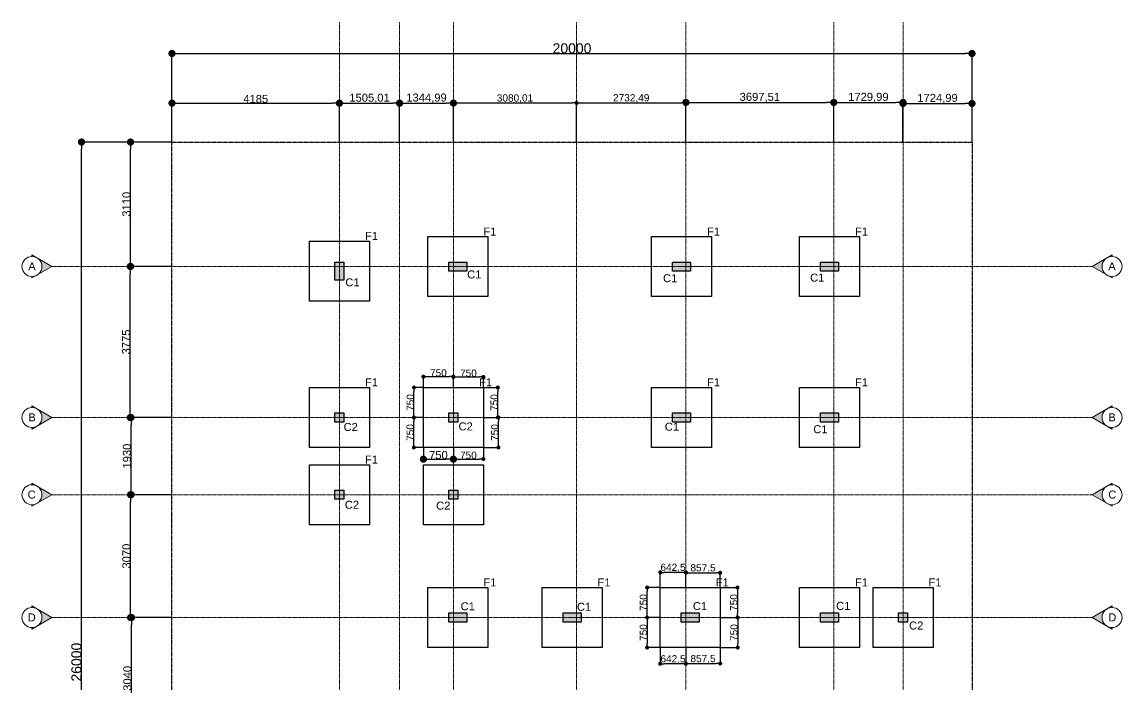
# Model space of a CAD drawing. Header units: millimetres. Extents: x -425671 to 598394, y -194194 to 343585.
# Drawn here: x 36289 to 63789, y -109269 to -92698 of the extents above; entities that cross this region are included whole.
import ezdxf

# ---------------------------------------------------------------- set-up
doc = ezdxf.new("R2010")
doc.units = ezdxf.units.MM
doc.linetypes.add('ACAD_ISO10W100', pattern=[18, 12, -3, 0, -3])
for name, color, linetype, lineweight in [('230mm Wall', 250, 'Continuous', 25), ('C TEXT', 30, 'Continuous', 13), ('Centre line', 30, 'Continuous', 9), ('Column', 250, 'Continuous', 25), ('Dim', 30, 'Continuous', 13), ('S-DIM', 30, 'Continuous', 13), ('TXF', 30, 'Continuous', 5)]:
    doc.layers.add(name, color=color, linetype=linetype, lineweight=lineweight)
doc.styles.get("Standard").update_dxf_attribs({"font": 'arial.ttf'})
doc.dimstyles.new('ISO-25', dxfattribs={"dimtxt": 200, "dimasz": 180, "dimexe": 1.25, "dimexo": 0.625, "dimtad": 1, "dimtxsty": 'Standard', "dimblk": 'DOT', "dimcen": 2.5, "dimadec": 0, "dimazin": 0, "dimtfac": 1, "dimtmove": 0, "dimatfit": 3, "dimfxl": 0, "dimarcsym": 0})

# ---------------------------------------------------------------- blocks, each defined once
blk = doc.blocks.new('CC')
at = {"layer": 'C TEXT', "linetype": 'Continuous', "ltscale": 500}
h = blk.add_hatch(color=253, dxfattribs=at)
h.dxf.hatch_style = 1
edge = h.paths.add_edge_path()
edge.add_arc((2471483781, 936793033), 250, 180, 240)
edge.add_line((2471483656, 936792817), (2471483281, 936793033))
edge.add_line((2471483281, 936793033), (2471483656, 936793250))
edge.add_arc((2471483781, 936793033), 250, 120, 180)
h = blk.add_hatch(color=253, dxfattribs=at)
h.dxf.hatch_style = 1
h.paths.add_polyline_path([(2471483781, 936792745), (2471483781, 936792783, -0.131652), (2471483656, 936792817)])
h.paths.add_polyline_path([(2471483781, 936793322), (2471483656, 936793250, -0.131652), (2471483781, 936793283)])
for points in [[(2471483281, 936793033), (2471483781, 936793322)], [(2471483781, 936793283), (2471483781, 936793322)], [(2471483281, 936793033), (2471483781, 936792745)], [(2471483781, 936792745), (2471483781, 936792783)]]:
    blk.add_lwpolyline(points, dxfattribs=at)
blk.add_circle((2471483781, 936793033), 250, dxfattribs=at)
blk = doc.blocks.new('_Dot')
at = {"color": 0, "linetype": 'ByBlock', "lineweight": -2}
blk.add_line((-0.5, 0), (-1, 0), dxfattribs=at)
at = {"color": 0, "linetype": 'ByBlock', "const_width": 0.5}
blk.add_lwpolyline([(-0.25, 0, 1), (0.25, 0, 1)], format="xyb", close=True, dxfattribs=at)
blk = doc.blocks.new('*D47')
at = {"layer": 'Defpoints', "color": 0, "transparency": 16777216}
for p in [(37777, -95698), (40039, -95698), (40039, -121698)]:
    blk.add_point(p, dxfattribs=at)
at = {"layer": 'Dim', "color": 0, "lineweight": -2, "transparency": 16777216}
for p, q in [((40038, -95698), (37776, -95698)), ((37777, -121518), (37777, -95878)), ((40038, -121698), (37776, -121698))]:
    blk.add_line(p, q, dxfattribs=at)
at = {"layer": 'Dim', "color": 0, "lineweight": -2, "transparency": 16777216, "xscale": 180, "yscale": 180, "zscale": 180}
for p, rotation in [((37777, -95698), 90), ((37777, -121698), 270)]:
    blk.add_blockref('_Dot', p, dxfattribs=dict(at, rotation=rotation))
at = {"layer": 'Dim', "color": 0, "transparency": 16777216, "insert": (37649, -108698), "char_height": 250, "attachment_point": 5, "rotation": 90}
blk.add_mtext('26000', dxfattribs=at)
blk = doc.blocks.new('*D49')
at = {"layer": 'Defpoints', "color": 0, "transparency": 16777216}
for p in [(39026, -107583), (40039, -107583), (40039, -110623)]:
    blk.add_point(p, dxfattribs=at)
at = {"layer": 'Dim', "color": 0, "lineweight": -2, "transparency": 16777216}
for p, q in [((40038, -107583), (39025, -107583)), ((39026, -110443), (39026, -107763)), ((40038, -110623), (39025, -110623))]:
    blk.add_line(p, q, dxfattribs=at)
at = {"layer": 'Dim', "color": 0, "lineweight": -2, "transparency": 16777216, "xscale": 180, "yscale": 180, "zscale": 180}
for p, rotation in [((39026, -107583), 90), ((39026, -110623), 270)]:
    blk.add_blockref('_Dot', p, dxfattribs=dict(at, rotation=rotation))
at = {"layer": 'Dim', "color": 0, "transparency": 16777216, "insert": (38923, -109103), "char_height": 200, "attachment_point": 5, "rotation": 90}
blk.add_mtext('3040', dxfattribs=at)
blk = doc.blocks.new('*D50')
at = {"layer": 'Defpoints', "color": 0, "transparency": 16777216}
for p in [(39003, -104513), (40039, -104513), (40039, -107583)]:
    blk.add_point(p, dxfattribs=at)
at = {"layer": 'Dim', "color": 0, "lineweight": -2, "transparency": 16777216}
for p, q in [((40038, -104513), (39001, -104513)), ((39003, -107403), (39003, -104693)), ((40038, -107583), (39001, -107583))]:
    blk.add_line(p, q, dxfattribs=at)
at = {"layer": 'Dim', "color": 0, "lineweight": -2, "transparency": 16777216, "xscale": 180, "yscale": 180, "zscale": 180}
for p, rotation in [((39003, -104513), 90), ((39003, -107583), 270)]:
    blk.add_blockref('_Dot', p, dxfattribs=dict(at, rotation=rotation))
at = {"layer": 'Dim', "color": 0, "transparency": 16777216, "insert": (38900, -106048), "char_height": 200, "attachment_point": 5, "rotation": 90}
blk.add_mtext('3070', dxfattribs=at)
blk = doc.blocks.new('*D51')
at = {"layer": 'Defpoints', "color": 0, "transparency": 16777216}
for p in [(39015, -102583), (40039, -102583), (40039, -104513)]:
    blk.add_point(p, dxfattribs=at)
at = {"layer": 'Dim', "color": 0, "lineweight": -2, "transparency": 16777216}
for p, q in [((40038, -102583), (39013, -102583)), ((39015, -104333), (39015, -102763)), ((40038, -104513), (39013, -104513))]:
    blk.add_line(p, q, dxfattribs=at)
at = {"layer": 'Dim', "color": 0, "lineweight": -2, "transparency": 16777216, "xscale": 180, "yscale": 180, "zscale": 180}
for p, rotation in [((39015, -102583), 90), ((39015, -104513), 270)]:
    blk.add_blockref('_Dot', p, dxfattribs=dict(at, rotation=rotation))
at = {"layer": 'Dim', "color": 0, "transparency": 16777216, "insert": (38912, -103548), "char_height": 200, "attachment_point": 5, "rotation": 90}
blk.add_mtext('1930', dxfattribs=at)
blk = doc.blocks.new('*D52')
at = {"layer": 'Defpoints', "color": 0, "transparency": 16777216}
for p in [(38996, -98808), (40039, -98808), (40039, -102583)]:
    blk.add_point(p, dxfattribs=at)
at = {"layer": 'Dim', "color": 0, "lineweight": -2, "transparency": 16777216}
for p, q in [((40038, -98808), (38995, -98808)), ((38996, -102403), (38996, -98988)), ((40038, -102583), (38995, -102583))]:
    blk.add_line(p, q, dxfattribs=at)
at = {"layer": 'Dim', "color": 0, "lineweight": -2, "transparency": 16777216, "xscale": 180, "yscale": 180, "zscale": 180}
for p, rotation in [((38996, -98808), 90), ((38996, -102583), 270)]:
    blk.add_blockref('_Dot', p, dxfattribs=dict(at, rotation=rotation))
at = {"layer": 'Dim', "color": 0, "transparency": 16777216, "insert": (38893, -100695), "char_height": 200, "attachment_point": 5, "rotation": 90}
blk.add_mtext('3775', dxfattribs=at)
blk = doc.blocks.new('*D53')
at = {"layer": 'Defpoints', "color": 0, "transparency": 16777216}
for p in [(39003, -95698), (40039, -95698), (40039, -98808)]:
    blk.add_point(p, dxfattribs=at)
at = {"layer": 'Dim', "color": 0, "lineweight": -2, "transparency": 16777216}
for p, q in [((40038, -95698), (39002, -95698)), ((39003, -98628), (39003, -95878)), ((40038, -98808), (39002, -98808))]:
    blk.add_line(p, q, dxfattribs=at)
at = {"layer": 'Dim', "color": 0, "lineweight": -2, "transparency": 16777216, "xscale": 180, "yscale": 180, "zscale": 180}
for p, rotation in [((39003, -95698), 90), ((39003, -98808), 270)]:
    blk.add_blockref('_Dot', p, dxfattribs=dict(at, rotation=rotation))
at = {"layer": 'Dim', "color": 0, "transparency": 16777216, "insert": (38900, -97253), "char_height": 200, "attachment_point": 5, "rotation": 90}
blk.add_mtext('3110', dxfattribs=at)
blk = doc.blocks.new('*D48')
at = {"layer": 'Defpoints', "color": 0, "transparency": 16777216}
for p in [(60039, -93485), (40039, -95698), (60039, -95698)]:
    blk.add_point(p, dxfattribs=at)
at = {"layer": 'Dim', "color": 0, "lineweight": -2, "transparency": 16777216}
for p, q in [((40039, -95697), (40039, -93484)), ((40219, -93485), (59859, -93485)), ((60039, -95697), (60039, -93484))]:
    blk.add_line(p, q, dxfattribs=at)
at = {"layer": 'Dim', "color": 0, "lineweight": -2, "transparency": 16777216, "xscale": 180, "yscale": 180, "zscale": 180, "rotation": 180}
blk.add_blockref('_Dot', (40039, -93485), dxfattribs=at)
at = {"layer": 'Dim', "color": 0, "lineweight": -2, "transparency": 16777216, "xscale": 180, "yscale": 180, "zscale": 180}
blk.add_blockref('_Dot', (60039, -93485), dxfattribs=at)
at = {"layer": 'Dim', "color": 0, "transparency": 16777216, "insert": (50039, -93357), "char_height": 250, "attachment_point": 5}
blk.add_mtext('20000', dxfattribs=at)
blk = doc.blocks.new('*D92')
at = {"layer": 'Defpoints', "color": 0, "transparency": 16777216}
for p in [(56584, -94708), (52887, -95698), (56584, -95698)]:
    blk.add_point(p, dxfattribs=at)
at = {"layer": 'Dim', "color": 0, "lineweight": -2, "transparency": 16777216}
for p, q in [((52887, -95697), (52887, -94707)), ((53067, -94708), (56404, -94708)), ((56584, -95697), (56584, -94707))]:
    blk.add_line(p, q, dxfattribs=at)
at = {"layer": 'Dim', "color": 0, "lineweight": -2, "transparency": 16777216, "xscale": 180, "yscale": 180, "zscale": 180, "rotation": 180}
blk.add_blockref('_Dot', (52887, -94708), dxfattribs=at)
at = {"layer": 'Dim', "color": 0, "lineweight": -2, "transparency": 16777216, "xscale": 180, "yscale": 180, "zscale": 180}
blk.add_blockref('_Dot', (56584, -94708), dxfattribs=at)
at = {"layer": 'Dim', "color": 0, "transparency": 16777216, "insert": (54735, -94587), "char_height": 200, "attachment_point": 5}
blk.add_mtext('3697,51', dxfattribs=at)
blk = doc.blocks.new('*D93')
at = {"layer": 'Defpoints', "color": 0, "transparency": 16777216}
for p in [(60039, -94734), (58314, -95698), (60039, -95698)]:
    blk.add_point(p, dxfattribs=at)
at = {"layer": 'Dim', "color": 0, "lineweight": -2, "transparency": 16777216}
for p, q in [((58314, -95697), (58314, -94733)), ((58494, -94734), (59859, -94734)), ((60039, -95697), (60039, -94733))]:
    blk.add_line(p, q, dxfattribs=at)
at = {"layer": 'Dim', "color": 0, "lineweight": -2, "transparency": 16777216, "xscale": 180, "yscale": 180, "zscale": 180, "rotation": 180}
blk.add_blockref('_Dot', (58314, -94734), dxfattribs=at)
at = {"layer": 'Dim', "color": 0, "lineweight": -2, "transparency": 16777216, "xscale": 180, "yscale": 180, "zscale": 180}
blk.add_blockref('_Dot', (60039, -94734), dxfattribs=at)
at = {"layer": 'Dim', "color": 0, "transparency": 16777216, "insert": (59177, -94613), "char_height": 200, "attachment_point": 5}
blk.add_mtext('1724,99', dxfattribs=at)
blk = doc.blocks.new('*D96')
at = {"layer": 'Defpoints', "color": 0, "transparency": 16777216}
for p in [(50154, -94721), (47074, -95698), (50154, -95698)]:
    blk.add_point(p, dxfattribs=at)
at = {"layer": 'S-DIM', "color": 0, "lineweight": -2, "transparency": 16777216}
for p, q in [((47074, -95697), (47074, -94720)), ((47174, -94721), (50054, -94721)), ((50154, -95697), (50154, -94720))]:
    blk.add_line(p, q, dxfattribs=at)
at = {"layer": 'S-DIM', "color": 0, "lineweight": -2, "transparency": 16777216, "xscale": 100, "yscale": 100, "zscale": 100, "rotation": 180}
blk.add_blockref('_Dot', (47074, -94721), dxfattribs=at)
at = {"layer": 'S-DIM', "color": 0, "lineweight": -2, "transparency": 16777216, "xscale": 100, "yscale": 100, "zscale": 100}
blk.add_blockref('_Dot', (50154, -94721), dxfattribs=at)
at = {"layer": 'S-DIM', "color": 0, "transparency": 16777216, "insert": (48614, -94613), "char_height": 180, "attachment_point": 5}
blk.add_mtext('3080,01', dxfattribs=at)
blk = doc.blocks.new('*D97')
at = {"layer": 'Defpoints', "color": 0, "transparency": 16777216}
for p in [(52887, -94717), (50154, -95698), (52887, -95698)]:
    blk.add_point(p, dxfattribs=at)
at = {"layer": 'S-DIM', "color": 0, "lineweight": -2, "transparency": 16777216}
for p, q in [((50154, -95697), (50154, -94715)), ((50254, -94717), (52787, -94717)), ((52887, -95697), (52887, -94715))]:
    blk.add_line(p, q, dxfattribs=at)
at = {"layer": 'S-DIM', "color": 0, "lineweight": -2, "transparency": 16777216, "xscale": 100, "yscale": 100, "zscale": 100, "rotation": 180}
blk.add_blockref('_Dot', (50154, -94717), dxfattribs=at)
at = {"layer": 'S-DIM', "color": 0, "lineweight": -2, "transparency": 16777216, "xscale": 100, "yscale": 100, "zscale": 100}
blk.add_blockref('_Dot', (52887, -94717), dxfattribs=at)
at = {"layer": 'S-DIM', "color": 0, "transparency": 16777216, "insert": (51520, -94608), "char_height": 180, "attachment_point": 5}
blk.add_mtext('2732,49', dxfattribs=at)
blk = doc.blocks.new('*D98')
at = {"layer": 'Defpoints', "color": 0, "transparency": 16777216}
for p in [(47074, -94725), (45729, -95698), (47074, -95698)]:
    blk.add_point(p, dxfattribs=at)
at = {"layer": 'S-DIM', "color": 0, "lineweight": -2, "transparency": 16777216}
for p, q in [((45729, -95697), (45729, -94724)), ((45909, -94725), (46894, -94725)), ((47074, -95697), (47074, -94724))]:
    blk.add_line(p, q, dxfattribs=at)
at = {"layer": 'S-DIM', "color": 0, "lineweight": -2, "transparency": 16777216, "xscale": 180, "yscale": 180, "zscale": 180, "rotation": 180}
blk.add_blockref('_Dot', (45729, -94725), dxfattribs=at)
at = {"layer": 'S-DIM', "color": 0, "lineweight": -2, "transparency": 16777216, "xscale": 180, "yscale": 180, "zscale": 180}
blk.add_blockref('_Dot', (47074, -94725), dxfattribs=at)
at = {"layer": 'S-DIM', "color": 0, "transparency": 16777216, "insert": (46402, -94604), "char_height": 200, "attachment_point": 5}
blk.add_mtext('1344,99', dxfattribs=at)
blk = doc.blocks.new('*D99')
at = {"layer": 'Defpoints', "color": 0, "transparency": 16777216}
for p in [(45729, -94729), (44224, -95698), (45729, -95698)]:
    blk.add_point(p, dxfattribs=at)
at = {"layer": 'S-DIM', "color": 0, "lineweight": -2, "transparency": 16777216}
for p, q in [((44224, -95697), (44224, -94728)), ((44404, -94729), (45549, -94729)), ((45729, -95697), (45729, -94728))]:
    blk.add_line(p, q, dxfattribs=at)
at = {"layer": 'S-DIM', "color": 0, "lineweight": -2, "transparency": 16777216, "xscale": 180, "yscale": 180, "zscale": 180, "rotation": 180}
blk.add_blockref('_Dot', (44224, -94729), dxfattribs=at)
at = {"layer": 'S-DIM', "color": 0, "lineweight": -2, "transparency": 16777216, "xscale": 180, "yscale": 180, "zscale": 180}
blk.add_blockref('_Dot', (45729, -94729), dxfattribs=at)
at = {"layer": 'S-DIM', "color": 0, "transparency": 16777216, "insert": (44977, -94608), "char_height": 200, "attachment_point": 5}
blk.add_mtext('1505,01', dxfattribs=at)
blk = doc.blocks.new('*D95')
at = {"layer": 'Defpoints', "color": 0, "transparency": 16777216}
for p in [(44224, -94725), (40039, -95698), (44224, -95698)]:
    blk.add_point(p, dxfattribs=at)
at = {"layer": 'S-DIM', "color": 0, "lineweight": -2, "transparency": 16777216}
for p, q in [((40039, -95697), (40039, -94724)), ((40219, -94725), (44044, -94725)), ((44224, -95697), (44224, -94724))]:
    blk.add_line(p, q, dxfattribs=at)
at = {"layer": 'S-DIM', "color": 0, "lineweight": -2, "transparency": 16777216, "xscale": 180, "yscale": 180, "zscale": 180, "rotation": 180}
blk.add_blockref('_Dot', (40039, -94725), dxfattribs=at)
at = {"layer": 'S-DIM', "color": 0, "lineweight": -2, "transparency": 16777216, "xscale": 180, "yscale": 180, "zscale": 180}
blk.add_blockref('_Dot', (44224, -94725), dxfattribs=at)
at = {"layer": 'S-DIM', "color": 0, "transparency": 16777216, "insert": (42132, -94622), "char_height": 200, "attachment_point": 5}
blk.add_mtext('4185', dxfattribs=at)
blk = doc.blocks.new('*D94')
at = {"layer": 'Defpoints', "color": 0, "transparency": 16777216}
for p in [(58314, -94708), (56584, -95698), (58314, -95698)]:
    blk.add_point(p, dxfattribs=at)
at = {"layer": 'S-DIM', "color": 0, "lineweight": -2, "transparency": 16777216}
for p, q in [((56584, -95697), (56584, -94707)), ((56764, -94708), (58134, -94708)), ((58314, -95697), (58314, -94707))]:
    blk.add_line(p, q, dxfattribs=at)
at = {"layer": 'S-DIM', "color": 0, "lineweight": -2, "transparency": 16777216, "xscale": 180, "yscale": 180, "zscale": 180}
for p, rotation in [((56584, -94708), 180.0001021727205), ((58314, -94708), 0.0001021727205016185)]:
    blk.add_blockref('_Dot', p, dxfattribs=dict(at, rotation=rotation))
at = {"layer": 'S-DIM', "color": 0, "transparency": 16777216, "insert": (57449, -94587), "char_height": 200, "attachment_point": 5, "rotation": 0.0001}
blk.add_mtext('1729,99', dxfattribs=at)
blk = doc.blocks.new('*D116')
at = {"layer": 'Defpoints', "color": 0, "transparency": 16777216}
for p in [(51917, -106833), (52244, -106833), (52244, -107583)]:
    blk.add_point(p, dxfattribs=at)
at = {"layer": 'S-DIM', "color": 0, "lineweight": -2, "transparency": 16777216}
for p, q in [((52243, -106833), (51915, -106833)), ((51917, -107483), (51917, -106933)), ((52243, -107583), (51915, -107583))]:
    blk.add_line(p, q, dxfattribs=at)
at = {"layer": 'S-DIM', "color": 0, "lineweight": -2, "transparency": 16777216, "xscale": 100, "yscale": 100, "zscale": 100}
for p, rotation in [((51917, -106833), 90), ((51917, -107583), 270)]:
    blk.add_blockref('_Dot', p, dxfattribs=dict(at, rotation=rotation))
at = {"layer": 'S-DIM', "color": 0, "transparency": 16777216, "insert": (51824, -107208), "char_height": 180, "attachment_point": 5, "rotation": 90}
blk.add_mtext('750', dxfattribs=at)
blk = doc.blocks.new('*D117')
at = {"layer": 'Defpoints', "color": 0, "transparency": 16777216}
for p in [(52244, -107583), (51917, -108333), (52244, -108333)]:
    blk.add_point(p, dxfattribs=at)
at = {"layer": 'S-DIM', "color": 0, "lineweight": -2, "transparency": 16777216}
for p, q in [((52243, -107583), (51915, -107583)), ((51917, -107683), (51917, -108233)), ((52243, -108333), (51915, -108333))]:
    blk.add_line(p, q, dxfattribs=at)
at = {"layer": 'S-DIM', "color": 0, "lineweight": -2, "transparency": 16777216, "xscale": 100, "yscale": 100, "zscale": 100}
for p, rotation in [((51917, -107583), 90), ((51917, -108333), 270)]:
    blk.add_blockref('_Dot', p, dxfattribs=dict(at, rotation=rotation))
at = {"layer": 'S-DIM', "color": 0, "transparency": 16777216, "insert": (51824, -107958), "char_height": 180, "attachment_point": 5, "rotation": 90}
blk.add_mtext('750', dxfattribs=at)
blk = doc.blocks.new('*D118')
at = {"layer": 'Defpoints', "color": 0, "transparency": 16777216}
for p in [(52244, -108333), (52887, -108333), (52244, -108740)]:
    blk.add_point(p, dxfattribs=at)
at = {"layer": 'S-DIM', "color": 0, "lineweight": -2, "transparency": 16777216}
for p, q in [((52244, -108333), (52244, -108741)), ((52887, -108333), (52887, -108741)), ((52787, -108740), (52344, -108740))]:
    blk.add_line(p, q, dxfattribs=at)
at = {"layer": 'S-DIM', "color": 0, "lineweight": -2, "transparency": 16777216, "xscale": 100, "yscale": 100, "zscale": 100, "rotation": 180}
blk.add_blockref('_Dot', (52244, -108740), dxfattribs=at)
at = {"layer": 'S-DIM', "color": 0, "lineweight": -2, "transparency": 16777216, "xscale": 100, "yscale": 100, "zscale": 100}
blk.add_blockref('_Dot', (52887, -108740), dxfattribs=at)
at = {"layer": 'S-DIM', "color": 0, "transparency": 16777216, "insert": (52565, -108631), "char_height": 180, "attachment_point": 5}
blk.add_mtext('642,5', dxfattribs=at)
blk = doc.blocks.new('*D119')
at = {"layer": 'Defpoints', "color": 0, "transparency": 16777216}
for p in [(52887, -108333), (53744, -108333), (53744, -108734)]:
    blk.add_point(p, dxfattribs=at)
at = {"layer": 'S-DIM', "color": 0, "lineweight": -2, "transparency": 16777216}
for p, q in [((52887, -108333), (52887, -108736)), ((53744, -108333), (53744, -108736)), ((52987, -108734), (53644, -108734))]:
    blk.add_line(p, q, dxfattribs=at)
at = {"layer": 'S-DIM', "color": 0, "lineweight": -2, "transparency": 16777216, "xscale": 100, "yscale": 100, "zscale": 100, "rotation": 180}
blk.add_blockref('_Dot', (52887, -108734), dxfattribs=at)
at = {"layer": 'S-DIM', "color": 0, "lineweight": -2, "transparency": 16777216, "xscale": 100, "yscale": 100, "zscale": 100}
blk.add_blockref('_Dot', (53744, -108734), dxfattribs=at)
at = {"layer": 'S-DIM', "color": 0, "transparency": 16777216, "insert": (53315, -108625), "char_height": 180, "attachment_point": 5}
blk.add_mtext('857,5', dxfattribs=at)
blk = doc.blocks.new('*D120')
at = {"layer": 'Defpoints', "color": 0, "transparency": 16777216}
for p in [(53744, -106833), (53744, -107583), (54176, -107583)]:
    blk.add_point(p, dxfattribs=at)
at = {"layer": 'S-DIM', "color": 0, "lineweight": -2, "transparency": 16777216}
for p, q in [((53745, -106833), (54177, -106833)), ((54176, -106933), (54176, -107483)), ((53745, -107583), (54177, -107583))]:
    blk.add_line(p, q, dxfattribs=at)
at = {"layer": 'S-DIM', "color": 0, "lineweight": -2, "transparency": 16777216, "xscale": 100, "yscale": 100, "zscale": 100}
for p, rotation in [((54176, -106833), 90), ((54176, -107583), 270)]:
    blk.add_blockref('_Dot', p, dxfattribs=dict(at, rotation=rotation))
at = {"layer": 'S-DIM', "color": 0, "transparency": 16777216, "insert": (54083, -107208), "char_height": 180, "attachment_point": 5, "rotation": 90}
blk.add_mtext('750', dxfattribs=at)
blk = doc.blocks.new('*D121')
at = {"layer": 'Defpoints', "color": 0, "transparency": 16777216}
for p in [(53744, -107583), (53744, -108333), (54182, -108333)]:
    blk.add_point(p, dxfattribs=at)
at = {"layer": 'S-DIM', "color": 0, "lineweight": -2, "transparency": 16777216}
for p, q in [((53745, -107583), (54183, -107583)), ((54182, -107683), (54182, -108233)), ((53745, -108333), (54183, -108333))]:
    blk.add_line(p, q, dxfattribs=at)
at = {"layer": 'S-DIM', "color": 0, "lineweight": -2, "transparency": 16777216, "xscale": 100, "yscale": 100, "zscale": 100}
for p, rotation in [((54182, -107583), 90), ((54182, -108333), 270)]:
    blk.add_blockref('_Dot', p, dxfattribs=dict(at, rotation=rotation))
at = {"layer": 'S-DIM', "color": 0, "transparency": 16777216, "insert": (54089, -107958), "char_height": 180, "attachment_point": 5, "rotation": 90}
blk.add_mtext('750', dxfattribs=at)
blk = doc.blocks.new('*D122')
at = {"layer": 'Defpoints', "color": 0, "transparency": 16777216}
for p in [(52244, -106454), (52244, -106833), (52887, -106833)]:
    blk.add_point(p, dxfattribs=at)
at = {"layer": 'S-DIM', "color": 0, "lineweight": -2, "transparency": 16777216}
for p, q in [((52244, -106832), (52244, -106452)), ((52787, -106454), (52344, -106454)), ((52887, -106832), (52887, -106452))]:
    blk.add_line(p, q, dxfattribs=at)
at = {"layer": 'S-DIM', "color": 0, "lineweight": -2, "transparency": 16777216, "xscale": 100, "yscale": 100, "zscale": 100, "rotation": 180}
blk.add_blockref('_Dot', (52244, -106454), dxfattribs=at)
at = {"layer": 'S-DIM', "color": 0, "lineweight": -2, "transparency": 16777216, "xscale": 100, "yscale": 100, "zscale": 100}
blk.add_blockref('_Dot', (52887, -106454), dxfattribs=at)
at = {"layer": 'S-DIM', "color": 0, "transparency": 16777216, "insert": (52565, -106345), "char_height": 180, "attachment_point": 5}
blk.add_mtext('642,5', dxfattribs=at)
blk = doc.blocks.new('*D123')
at = {"layer": 'Defpoints', "color": 0, "transparency": 16777216}
for p in [(53744, -106465), (52887, -106833), (53744, -106833)]:
    blk.add_point(p, dxfattribs=at)
at = {"layer": 'S-DIM', "color": 0, "lineweight": -2, "transparency": 16777216}
for p, q in [((52887, -106832), (52887, -106464)), ((52987, -106465), (53644, -106465)), ((53744, -106832), (53744, -106464))]:
    blk.add_line(p, q, dxfattribs=at)
at = {"layer": 'S-DIM', "color": 0, "lineweight": -2, "transparency": 16777216, "xscale": 100, "yscale": 100, "zscale": 100, "rotation": 180}
blk.add_blockref('_Dot', (52887, -106465), dxfattribs=at)
at = {"layer": 'S-DIM', "color": 0, "lineweight": -2, "transparency": 16777216, "xscale": 100, "yscale": 100, "zscale": 100}
blk.add_blockref('_Dot', (53744, -106465), dxfattribs=at)
at = {"layer": 'S-DIM', "color": 0, "transparency": 16777216, "insert": (53315, -106356), "char_height": 180, "attachment_point": 5}
blk.add_mtext('857,5', dxfattribs=at)
blk = doc.blocks.new('*D124')
at = {"layer": 'Defpoints', "color": 0, "transparency": 16777216}
for p in [(46089, -101833), (46324, -101833), (46324, -102583)]:
    blk.add_point(p, dxfattribs=at)
at = {"layer": 'S-DIM', "color": 0, "lineweight": -2, "transparency": 16777216}
for p, q in [((46323, -101833), (46088, -101833)), ((46089, -102483), (46089, -101933)), ((46323, -102583), (46088, -102583))]:
    blk.add_line(p, q, dxfattribs=at)
at = {"layer": 'S-DIM', "color": 0, "lineweight": -2, "transparency": 16777216, "xscale": 100, "yscale": 100, "zscale": 100}
for p, rotation in [((46089, -101833), 90), ((46089, -102583), 270)]:
    blk.add_blockref('_Dot', p, dxfattribs=dict(at, rotation=rotation))
at = {"layer": 'S-DIM', "color": 0, "transparency": 16777216, "insert": (45997, -102208), "char_height": 180, "attachment_point": 5, "rotation": 90}
blk.add_mtext('750', dxfattribs=at)
blk = doc.blocks.new('*D125')
at = {"layer": 'Defpoints', "color": 0, "transparency": 16777216}
for p in [(46085, -102583), (46324, -102583), (46324, -103333)]:
    blk.add_point(p, dxfattribs=at)
at = {"layer": 'S-DIM', "color": 0, "lineweight": -2, "transparency": 16777216}
for p, q in [((46323, -102583), (46084, -102583)), ((46085, -103233), (46085, -102683)), ((46323, -103333), (46084, -103333))]:
    blk.add_line(p, q, dxfattribs=at)
at = {"layer": 'S-DIM', "color": 0, "lineweight": -2, "transparency": 16777216, "xscale": 100, "yscale": 100, "zscale": 100}
for p, rotation in [((46085, -102583), 90), ((46085, -103333), 270)]:
    blk.add_blockref('_Dot', p, dxfattribs=dict(at, rotation=rotation))
at = {"layer": 'S-DIM', "color": 0, "transparency": 16777216, "insert": (45993, -102958), "char_height": 180, "attachment_point": 5, "rotation": 90}
blk.add_mtext('750', dxfattribs=at)
blk = doc.blocks.new('*D126')
at = {"layer": 'Defpoints', "color": 0, "transparency": 16777216}
for p in [(46324, -103333), (47074, -103333), (47074, -103625)]:
    blk.add_point(p, dxfattribs=at)
at = {"layer": 'S-DIM', "color": 0, "lineweight": -2, "transparency": 16777216}
for p, q in [((46324, -103333), (46324, -103626)), ((47074, -103333), (47074, -103626)), ((46504, -103625), (46894, -103625))]:
    blk.add_line(p, q, dxfattribs=at)
at = {"layer": 'S-DIM', "color": 0, "lineweight": -2, "transparency": 16777216, "xscale": 180, "yscale": 180, "zscale": 180, "rotation": 180}
blk.add_blockref('_Dot', (46324, -103625), dxfattribs=at)
at = {"layer": 'S-DIM', "color": 0, "lineweight": -2, "transparency": 16777216, "xscale": 180, "yscale": 180, "zscale": 180}
blk.add_blockref('_Dot', (47074, -103625), dxfattribs=at)
at = {"layer": 'S-DIM', "color": 0, "transparency": 16777216, "insert": (46699, -103522), "char_height": 200, "attachment_point": 5}
blk.add_mtext('750', dxfattribs=at)
blk = doc.blocks.new('*D127')
at = {"layer": 'Defpoints', "color": 0, "transparency": 16777216}
for p in [(47074, -103333), (47824, -103333), (47824, -103621)]:
    blk.add_point(p, dxfattribs=at)
at = {"layer": 'S-DIM', "color": 0, "lineweight": -2, "transparency": 16777216}
for p, q in [((47074, -103333), (47074, -103622)), ((47824, -103333), (47824, -103622)), ((47174, -103621), (47724, -103621))]:
    blk.add_line(p, q, dxfattribs=at)
at = {"layer": 'S-DIM', "color": 0, "lineweight": -2, "transparency": 16777216, "xscale": 100, "yscale": 100, "zscale": 100, "rotation": 180}
blk.add_blockref('_Dot', (47074, -103621), dxfattribs=at)
at = {"layer": 'S-DIM', "color": 0, "lineweight": -2, "transparency": 16777216, "xscale": 100, "yscale": 100, "zscale": 100}
blk.add_blockref('_Dot', (47824, -103621), dxfattribs=at)
at = {"layer": 'S-DIM', "color": 0, "transparency": 16777216, "insert": (47449, -103529), "char_height": 180, "attachment_point": 5}
blk.add_mtext('750', dxfattribs=at)
blk = doc.blocks.new('*D128')
at = {"layer": 'Defpoints', "color": 0, "transparency": 16777216}
for p in [(47824, -102583), (48200, -102583), (47824, -103333)]:
    blk.add_point(p, dxfattribs=at)
at = {"layer": 'S-DIM', "color": 0, "lineweight": -2, "transparency": 16777216}
for p, q in [((47825, -102583), (48201, -102583)), ((48200, -103233), (48200, -102683)), ((47825, -103333), (48201, -103333))]:
    blk.add_line(p, q, dxfattribs=at)
at = {"layer": 'S-DIM', "color": 0, "lineweight": -2, "transparency": 16777216, "xscale": 100, "yscale": 100, "zscale": 100}
for p, rotation in [((48200, -102583), 90), ((48200, -103333), 270)]:
    blk.add_blockref('_Dot', p, dxfattribs=dict(at, rotation=rotation))
at = {"layer": 'S-DIM', "color": 0, "transparency": 16777216, "insert": (48107, -102958), "char_height": 180, "attachment_point": 5, "rotation": 90}
blk.add_mtext('750', dxfattribs=at)
blk = doc.blocks.new('*D129')
at = {"layer": 'Defpoints', "color": 0, "transparency": 16777216}
for p in [(47824, -101833), (48185, -101833), (47824, -102583)]:
    blk.add_point(p, dxfattribs=at)
at = {"layer": 'S-DIM', "color": 0, "lineweight": -2, "transparency": 16777216}
for p, q in [((47825, -101833), (48186, -101833)), ((48185, -102483), (48185, -101933)), ((47825, -102583), (48186, -102583))]:
    blk.add_line(p, q, dxfattribs=at)
at = {"layer": 'S-DIM', "color": 0, "lineweight": -2, "transparency": 16777216, "xscale": 100, "yscale": 100, "zscale": 100}
for p, rotation in [((48185, -101833), 90), ((48185, -102583), 270)]:
    blk.add_blockref('_Dot', p, dxfattribs=dict(at, rotation=rotation))
at = {"layer": 'S-DIM', "color": 0, "transparency": 16777216, "insert": (48092, -102208), "char_height": 180, "attachment_point": 5, "rotation": 90}
blk.add_mtext('750', dxfattribs=at)
blk = doc.blocks.new('*D130')
at = {"layer": 'Defpoints', "color": 0, "transparency": 16777216}
for p in [(47074, -101561), (46324, -101833), (47074, -101833)]:
    blk.add_point(p, dxfattribs=at)
at = {"layer": 'S-DIM', "color": 0, "lineweight": -2, "transparency": 16777216}
for p, q in [((46324, -101832), (46324, -101560)), ((46424, -101561), (46974, -101561)), ((47074, -101832), (47074, -101560))]:
    blk.add_line(p, q, dxfattribs=at)
at = {"layer": 'S-DIM', "color": 0, "lineweight": -2, "transparency": 16777216, "xscale": 100, "yscale": 100, "zscale": 100, "rotation": 180}
blk.add_blockref('_Dot', (46324, -101561), dxfattribs=at)
at = {"layer": 'S-DIM', "color": 0, "lineweight": -2, "transparency": 16777216, "xscale": 100, "yscale": 100, "zscale": 100}
blk.add_blockref('_Dot', (47074, -101561), dxfattribs=at)
at = {"layer": 'S-DIM', "color": 0, "transparency": 16777216, "insert": (46699, -101469), "char_height": 180, "attachment_point": 5}
blk.add_mtext('750', dxfattribs=at)
blk = doc.blocks.new('*D131')
at = {"layer": 'Defpoints', "color": 0, "transparency": 16777216}
for p in [(47824, -101569), (47074, -101833), (47824, -101833)]:
    blk.add_point(p, dxfattribs=at)
at = {"layer": 'S-DIM', "color": 0, "lineweight": -2, "transparency": 16777216}
for p, q in [((47074, -101832), (47074, -101567)), ((47174, -101569), (47724, -101569)), ((47824, -101832), (47824, -101567))]:
    blk.add_line(p, q, dxfattribs=at)
at = {"layer": 'S-DIM', "color": 0, "lineweight": -2, "transparency": 16777216, "xscale": 100, "yscale": 100, "zscale": 100, "rotation": 180}
blk.add_blockref('_Dot', (47074, -101569), dxfattribs=at)
at = {"layer": 'S-DIM', "color": 0, "lineweight": -2, "transparency": 16777216, "xscale": 100, "yscale": 100, "zscale": 100}
blk.add_blockref('_Dot', (47824, -101569), dxfattribs=at)
at = {"layer": 'S-DIM', "color": 0, "transparency": 16777216, "insert": (47449, -101476), "char_height": 180, "attachment_point": 5}
blk.add_mtext('750', dxfattribs=at)

msp = doc.modelspace()

# ---------------------------------------------------------------- hatches: boundary and pattern name
at = {"layer": 'Column', "transparency": 33554687}
h = msp.add_hatch(color=256, dxfattribs=at)
h.dxf.hatch_style = 1
h.paths.add_polyline_path([(56699.03, -116337.775), (56469.03, -116337.775), (56469.03, -116787.775), (56699.03, -116787.775)])
h.paths.add_polyline_path([(50039.03, -116787.775), (50269.03, -116787.775), (50269.03, -116337.775), (50039.03, -116337.775)])
h.paths.add_polyline_path([(45614.03, -116787.775), (45844.03, -116787.775), (45844.03, -116337.775), (45614.03, -116337.775)])
h.paths.add_polyline_path([(45844.03, -110507.755), (45614.03, -110507.755), (45614.03, -110957.755), (45844.03, -110957.755)])
h.paths.add_polyline_path([(49819.03, -110507.755), (49819.03, -110737.755), (50269.03, -110737.755), (50269.03, -110507.755)])
h.paths.add_polyline_path([(56699.03, -110357.755), (56469.03, -110357.755), (56469.03, -110807.755), (56699.03, -110807.755)])
h.paths.add_polyline_path([(58429.03, -110507.755), (58199.03, -110507.755), (58199.03, -110737.755), (58429.03, -110737.755)])
h.paths.add_polyline_path([(58199.03, -107697.755), (58429.03, -107697.755), (58429.03, -107467.755), (58199.03, -107467.755)])
h.paths.add_polyline_path([(56699.03, -107697.755), (56699.03, -107467.755), (56249.03, -107467.755), (56249.03, -107697.755)])
h.paths.add_polyline_path([(53219.03, -107697.755), (53219.03, -107467.755), (52769.03, -107467.755), (52769.03, -107697.755)])
h.paths.add_polyline_path([(50269.03, -107697.755), (50269.03, -107467.755), (49819.03, -107467.755), (49819.03, -107697.755)])
h.paths.add_polyline_path([(46959.03, -107467.755), (46959.03, -107697.755), (47409.03, -107697.755), (47409.03, -107467.755)])
h.paths.add_polyline_path([(44109.03, -104627.755), (44339.03, -104627.755), (44339.03, -104397.755), (44109.03, -104397.755)])
h.paths.add_polyline_path([(47189.03, -104627.755), (47189.03, -104397.755), (46959.03, -104397.755), (46959.03, -104627.755)])
h.paths.add_polyline_path([(52999.03, -102697.755), (52999.03, -102467.755), (52549.03, -102467.755), (52549.03, -102697.755)])
h.paths.add_polyline_path([(56249.03, -102467.755), (56249.03, -102697.755), (56699.03, -102697.755), (56699.03, -102467.755)])
h.paths.add_polyline_path([(46959.03, -102697.755), (47189.03, -102697.755), (47189.03, -102467.755), (46959.03, -102467.755)])
h.paths.add_polyline_path([(44339.03, -102697.755), (44339.03, -102467.755), (44109.03, -102467.755), (44109.03, -102697.755)])
h.paths.add_polyline_path([(44109.03, -99147.755), (44339.03, -99147.755), (44339.03, -98697.755), (44109.03, -98697.755)])
h.paths.add_polyline_path([(47409.03, -98927.755), (47409.03, -98697.755), (46959.03, -98697.755), (46959.03, -98927.755)])
h.paths.add_polyline_path([(52999.03, -98927.755), (52999.03, -98697.755), (52549.03, -98697.755), (52549.03, -98927.755)])
h.paths.add_polyline_path([(56249.03, -98697.755), (56249.03, -98927.755), (56699.03, -98927.755), (56699.03, -98697.755)])

# ---------------------------------------------------------------- linework, layer by layer
for points in [[(43474.03, -98172.755), (44974.03, -98172.755), (44974.03, -99672.755), (43474.03, -99672.755)], [(46434.03, -98062.755), (47934.03, -98062.755), (47934.03, -99562.755), (46434.03, -99562.755)], [(52024.03, -98062.755), (53524.03, -98062.755), (53524.03, -99562.755), (52024.03, -99562.755)], [(55724.03, -98062.755), (57224.03, -98062.755), (57224.03, -99562.755), (55724.03, -99562.755)], [(43474.03, -101832.755), (44974.03, -101832.755), (44974.03, -103332.755), (43474.03, -103332.755)], [(46324.03, -101832.755), (47824.03, -101832.755), (47824.03, -103332.755), (46324.03, -103332.755)], [(52024.03, -101832.755), (53524.03, -101832.755), (53524.03, -103332.755), (52024.03, -103332.755)], [(55724.03, -101832.755), (57224.03, -101832.755), (57224.03, -103332.755), (55724.03, -103332.755)], [(43474.03, -103762.755), (44974.03, -103762.755), (44974.03, -105262.755), (43474.03, -105262.755)], [(46324.03, -103762.755), (47824.03, -103762.755), (47824.03, -105262.755), (46324.03, -105262.755)], [(46434.03, -106832.755), (47934.03, -106832.755), (47934.03, -108332.755), (46434.03, -108332.755)], [(49294.03, -106832.755), (50794.03, -106832.755), (50794.03, -108332.755), (49294.03, -108332.755)], [(52244.03, -106832.755), (53744.03, -106832.755), (53744.03, -108332.755), (52244.03, -108332.755)], [(55724.03, -106832.755), (57224.03, -106832.755), (57224.03, -108332.755), (55724.03, -108332.755)], [(57564.03, -106832.755), (59064.03, -106832.755), (59064.03, -108332.755), (57564.03, -108332.755)]]:
    msp.add_lwpolyline(points, close=True)
at = {"layer": '230mm Wall', "linetype": 'ACAD_ISO10W100', "ltscale": 0.6}
msp.add_lwpolyline([(40039.03, -121697.755), (40039.03, -95697.755), (60039.03, -95697.755), (60039.03, -121697.755)], close=True, dxfattribs=at)
at = {"layer": 'Centre line', "linetype": 'ACAD_ISO10W100', "ltscale": 0.6}
for p, q in [((44224.008, -124697.755), (44224.035, -92697.755)), ((45729.018, -124697.755), (45729.044, -92697.755)), ((47074.011, -124697.755), (47074.038, -92697.755)), ((50154.023, -124697.755), (50154.05, -92697.755)), ((52886.511, -124697.755), (52886.538, -92697.755)), ((56584.023, -124697.755), (56584.05, -92697.755)), ((58314.015, -124697.755), (58314.042, -92697.755)), ((37039.03, -98807.755), (63039.03, -98807.755)), ((37039.03, -102582.755), (63039.03, -102582.755)), ((37039.03, -104512.755), (63039.03, -104512.755)), ((37039.03, -107582.755), (63039.03, -107582.755))]:
    msp.add_line(p, q, dxfattribs=at)
at = {"layer": 'Column'}
for points in [[(44109.03, -98697.755), (44339.03, -98697.755), (44339.03, -99147.755), (44109.03, -99147.755)], [(46959.03, -98697.755), (47409.03, -98697.755), (47409.03, -98927.755), (46959.03, -98927.755)], [(52549.03, -98697.755), (52999.03, -98697.755), (52999.03, -98927.755), (52549.03, -98927.755)], [(56249.03, -98697.755), (56699.03, -98697.755), (56699.03, -98927.755), (56249.03, -98927.755)], [(44109.03, -102467.755), (44339.03, -102467.755), (44339.03, -102697.755), (44109.03, -102697.755)], [(46959.03, -102467.755), (47189.03, -102467.755), (47189.03, -102697.755), (46959.03, -102697.755)], [(52549.03, -102467.755), (52999.03, -102467.755), (52999.03, -102697.755), (52549.03, -102697.755)], [(56249.03, -102467.755), (56699.03, -102467.755), (56699.03, -102697.755), (56249.03, -102697.755)], [(44109.03, -104397.755), (44339.03, -104397.755), (44339.03, -104627.755), (44109.03, -104627.755)], [(46959.03, -104397.755), (47189.03, -104397.755), (47189.03, -104627.755), (46959.03, -104627.755)], [(46959.03, -107467.755), (47409.03, -107467.755), (47409.03, -107697.755), (46959.03, -107697.755)], [(49819.03, -107467.755), (50269.03, -107467.755), (50269.03, -107697.755), (49819.03, -107697.755)], [(52769.03, -107467.755), (53219.03, -107467.755), (53219.03, -107697.755), (52769.03, -107697.755)], [(56249.03, -107467.755), (56699.03, -107467.755), (56699.03, -107697.755), (56249.03, -107697.755)], [(58199.03, -107467.755), (58429.03, -107467.755), (58429.03, -107697.755), (58199.03, -107697.755)]]:
    msp.add_lwpolyline(points, close=True, dxfattribs=at)

# ---------------------------------------------------------------- block references
at = {"layer": 'C TEXT', "linetype": 'Continuous', "xscale": -1}
for p in [(2471520319.828, -936891841.229), (2471520319.828, -936895616.229), (2471520319.828, -936897546.229), (2471520319.828, -936900616.229)]:
    msp.add_blockref('CC', p, dxfattribs=at)
at = {"layer": 'C TEXT', "linetype": 'Continuous'}
for p in [(-2471420241.769, -936891841.229), (-2471420241.769, -936895616.229), (-2471420241.769, -936897546.229), (-2471420241.769, -936900616.229)]:
    msp.add_blockref('CC', p, dxfattribs=at)

# ---------------------------------------------------------------- texts
at = {"layer": 'C TEXT', "linetype": 'Continuous', "ltscale": 500, "char_height": 200}
for s, insert, attachment_point in [('A', (36632.273, -98704.35), 3), ('A', (63445.786, -98704.35), 1), ('B', (36632.273, -102479.35), 3), ('B', (63445.786, -102479.35), 1), ('C ', (36632.273, -104409.35), 3), ('C ', (63445.786, -104409.35), 1), ('D', (36632.273, -107479.35), 3), ('D', (63445.786, -107479.35), 1)]:
    msp.add_mtext_dynamic_manual_height_columns(s, width=187.8802, gutter_width=12.5, heights=[0], dxfattribs=dict(at, insert=insert, attachment_point=attachment_point))
at = {"layer": 'TXF', "linetype": 'Continuous', "ltscale": 500, "char_height": 200, "attachment_point": 1}
for s, insert in [('F1', (47822.395, -97834.593)), ('F1', (53412.395, -97834.593)), ('F1', (57112.395, -97834.593)), ('F1', (44862.395, -97944.593)), ('C1', (47417.497, -98906.971)), ('C1', (55991.156, -98986.778)), ('C1', (44371.795, -99104.749)), ('C1', (52316.205, -99002.88)), ('F1', (44862.395, -101604.593)), ('F1', (47712.395, -101604.593)), ('F1', (53412.395, -101604.593)), ('F1', (57112.395, -101604.593)), ('C2', (44328.484, -102719.359)), ('C2', (47202.953, -102705.592)), ('C1', (52359.337, -102712.607)), ('C1', (56070.593, -102776.927)), ('F1', (44862.39, -103534.593)), ('C2', (44359.858, -104664.055)), ('C2', (46642.544, -104686.371)), ('F1', (47822.395, -106604.593)), ('F1', (50677.395, -106604.593)), ('F1', (53632.395, -106604.593)), ('F1', (57112.395, -106604.593)), ('F1', (58952.395, -106604.593)), ('C1', (47254.765, -107201.963)), ('C1', (50161.643, -107214.56)), ('C1', (53061.02, -107196.517)), ('C1', (56641.718, -107191.087)), ('C2', (58465.379, -107682.058))]:
    msp.add_mtext_dynamic_manual_height_columns(s, width=1875.81061, gutter_width=12.5, heights=[0], dxfattribs=dict(at, insert=insert))

# ---------------------------------------------------------------- dimensions: what is measured, and where the dimension line sits
at = {"layer": 'Dim'}
dim = msp.add_linear_dim(base=(60039.03, -93485.358), p1=(40039.03, -95697.755), p2=(60039.03, -95697.755), dimstyle='ISO-25', override={"dimtxt": 250}, dxfattribs=at)
dim.commit()
dim.dimension.update_dxf_attribs({"geometry": '*D48', "text_midpoint": (50039.03, -93357.09)})
for base, p1, p2, picture, middle in [((56584.047, -94708.198), (52886.535, -95697.755), (56584.047, -95697.758), '*D92', (54735.291, -94587.382)), ((60039.03, -94733.8), (58314.039, -95697.755), (60039.03, -95697.755), '*D93', (59176.535, -94612.984))]:
    dim = msp.add_linear_dim(base=base, p1=p1, p2=p2, dimstyle='ISO-25', dxfattribs=at)
    dim.commit()
    dim.dimension.update_dxf_attribs({"geometry": picture, "text_midpoint": middle})
dim = msp.add_linear_dim(base=(37777.362, -95697.755), p1=(40039.03, -121697.755), p2=(40039.03, -95697.755), angle=90, dimstyle='ISO-25', override={"dimtxt": 250}, dxfattribs=at)
dim.commit()
dim.dimension.update_dxf_attribs({"geometry": '*D47', "text_midpoint": (37649.093, -108697.755)})
for base, p1, p2, picture, middle in [((39002.753, -95697.755), (40039.03, -98807.755), (40039.03, -95697.755), '*D53', (38899.945, -97252.755)), ((38996.116, -98807.755), (40039.03, -102582.755), (40039.03, -98807.755), '*D52', (38893.308, -100695.255)), ((39014.533, -102582.755), (40039.03, -104512.755), (40039.03, -102582.755), '*D51', (38911.725, -103547.755)), ((39002.506, -104512.755), (40039.03, -107582.755), (40039.03, -104512.755), '*D50', (38899.698, -106047.755)), ((39025.882, -107582.755), (40039.03, -110622.755), (40039.03, -107582.755), '*D49', (38923.074, -109102.755))]:
    dim = msp.add_linear_dim(base=base, p1=p1, p2=p2, angle=90, dimstyle='ISO-25', dxfattribs=at)
    dim.commit()
    dim.dimension.update_dxf_attribs({"geometry": picture, "text_midpoint": middle})
at = {"layer": 'S-DIM'}
for p1, p2, distance, picture, middle in [((40039.03, -95697.755), (44224.032, -95697.758), 972.855, '*D95', (42131.531, -94622.164)), ((44224.032, -95697.755), (45729.042, -95697.756), 968.762, '*D99', (44976.537, -94608.178)), ((45729.042, -95697.755), (47074.035, -95697.756), 972.51, '*D98', (46401.539, -94604.429)), ((56584.047, -95697.758), (58314.039, -95697.755), 989.56, '*D94', (57449.041, -94587.38)), ((46324.03, -103332.755), (47074.029, -103332.755), -291.907, '*D126', (46699.029, -103521.923))]:
    dim = msp.add_aligned_dim(p1=p1, p2=p2, distance=distance, dimstyle='ISO-25', dxfattribs=at)
    dim.commit()
    dim.dimension.update_dxf_attribs({"geometry": picture, "text_midpoint": middle})
for base, p1, p2, picture, middle in [((50154.047, -94721.495), (47074.035, -95697.755), (50154.047, -95697.757), '*D96', (48614.041, -94612.699)), ((52886.535, -94716.701), (50154.047, -95697.757), (52886.535, -95697.76), '*D97', (51520.291, -94607.904)), ((47074.03, -101561.472), (46324.03, -101832.755), (47074.03, -101832.755), '*D130', (46699.03, -101468.943)), ((47824.03, -101568.689), (47074.03, -101832.755), (47824.03, -101832.755), '*D131', (47449.03, -101476.161)), ((47824.03, -103621.062), (47074.029, -103332.755), (47824.03, -103332.755), '*D127', (47449.029, -103528.534)), ((52244.03, -106453.649), (52886.526, -106832.755), (52244.03, -106832.755), '*D122', (52565.278, -106344.852)), ((53744.03, -106465.08), (52886.526, -106832.755), (53744.03, -106832.755), '*D123', (53315.278, -106356.283)), ((52244.0296, -108739.9987), (52886.5249, -108332.7548), (52244.0296, -108332.7548), '*D118', (52565.2772, -108631.2018)), ((53744.0296, -108734.2828), (52886.5249, -108332.7548), (53744.0296, -108332.7548), '*D119', (53315.2772, -108625.4859))]:
    dim = msp.add_linear_dim(base=base, p1=p1, p2=p2, dimstyle='ISO-25', override={"dimtxt": 180, "dimasz": 100}, dxfattribs=at)
    dim.commit()
    dim.dimension.update_dxf_attribs({"geometry": picture, "text_midpoint": middle})
for base, p1, p2, picture, middle in [((46089.109, -101832.755), (46324.03, -102582.755), (46324.03, -101832.755), '*D124', (45996.581, -102207.755)), ((48184.951, -101832.755), (47824.03, -102582.755), (47824.03, -101832.755), '*D129', (48092.423, -102207.755)), ((46085.359, -102582.755), (46324.03, -103332.755), (46324.03, -102582.755), '*D125', (45992.831, -102957.755)), ((48199.547, -102582.755), (47824.03, -103332.755), (47824.03, -102582.755), '*D128', (48107.018, -102957.755)), ((51916.65, -106832.755), (52244.03, -107582.755), (52244.03, -106832.755), '*D116', (51824.121, -107207.755)), ((54175.858, -107582.755), (53744.03, -106832.755), (53744.03, -107582.755), '*D120', (54083.33, -107207.755)), ((51916.65, -108332.755), (52244.03, -107582.755), (52244.03, -108332.755), '*D117', (51824.121, -107957.755)), ((54181.578, -108332.755), (53744.03, -107582.755), (53744.03, -108332.755), '*D121', (54089.05, -107957.755))]:
    dim = msp.add_linear_dim(base=base, p1=p1, p2=p2, angle=90, dimstyle='ISO-25', override={"dimtxt": 180, "dimasz": 100}, dxfattribs=at)
    dim.commit()
    dim.dimension.update_dxf_attribs({"geometry": picture, "text_midpoint": middle})

doc.saveas('drawing.dxf')
